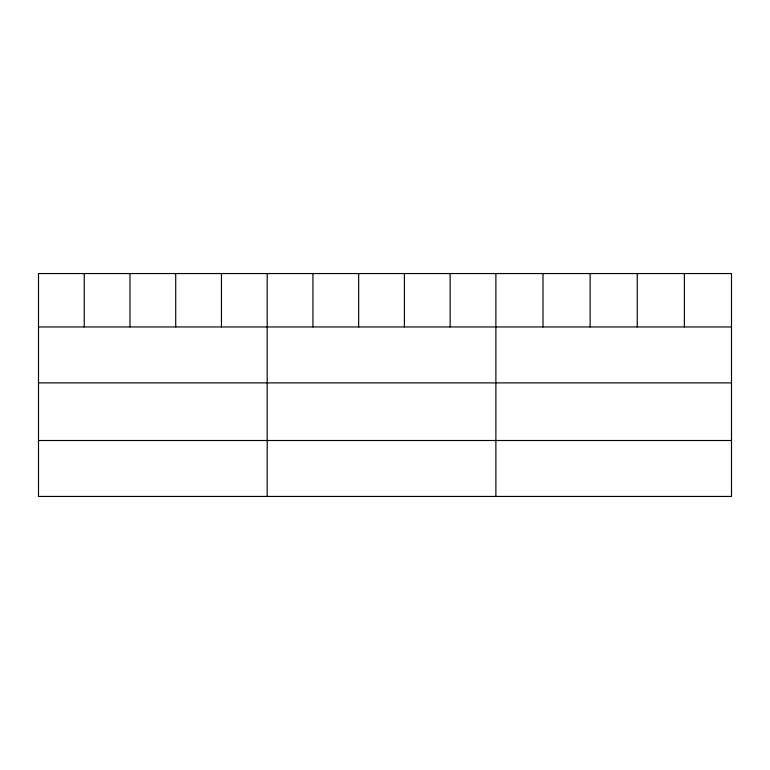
<?xml version="1.0" encoding="UTF-8"?>
<svg xmlns="http://www.w3.org/2000/svg" width="770" height="770" viewBox="0 0 770 770"><rect width="100%" height="100%" fill="white"/><g stroke="black" fill="none" stroke-linecap="round" stroke-linejoin="round"><path stroke-width="1.16" d="M731.5 382.882L731.5 273.552L38.5 273.552L38.5 496.448L731.5 496.448L731.5 382.882L38.5 382.882M38.5 326.952L731.5 326.952M38.5 440.507L731.5 440.507M684.376 273.552L684.376 326.952M637.252 273.552L637.252 326.952M590.128 273.552L590.128 326.952M543.004 273.552L543.004 326.952M495.88 273.552L495.88 496.448M450.142 273.552L450.142 326.952M404.404 273.552L404.404 326.952M358.666 273.552L358.666 326.952M312.928 273.552L312.928 326.952M267.19 273.552L267.19 496.448M221.452 273.552L221.452 326.952M175.714 273.552L175.714 326.952M129.976 273.552L129.976 326.952M84.238 273.552L84.238 326.952"/></g></svg>
